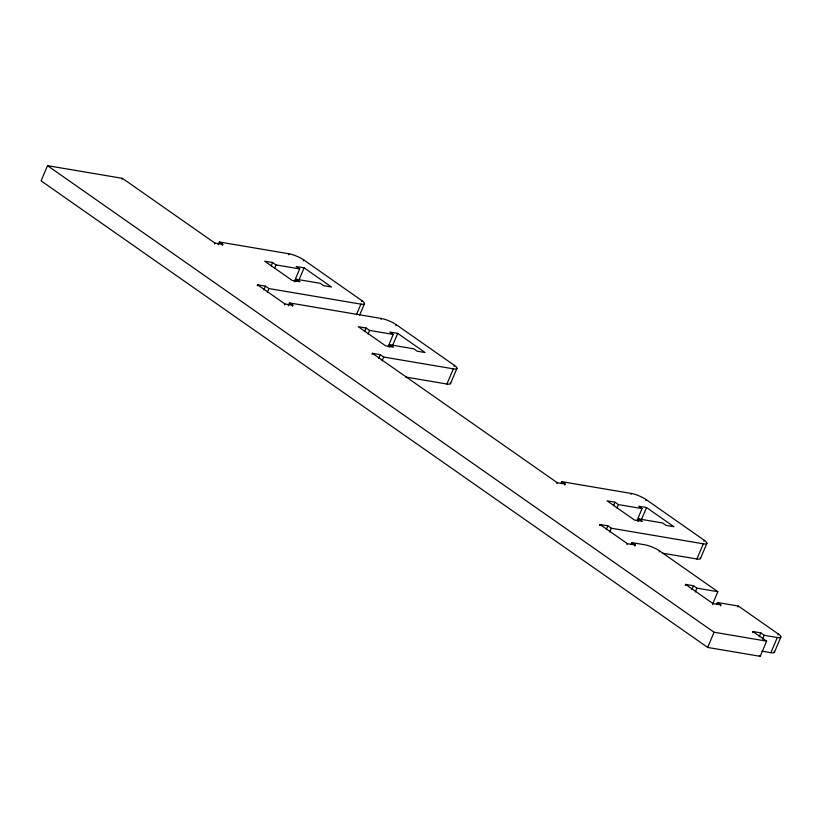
<?xml version="1.0" encoding="UTF-8"?>
<svg xmlns="http://www.w3.org/2000/svg" width="822" height="822" viewBox="0 0 822 822"><rect width="100%" height="100%" fill="white"/><g stroke="black" fill="none" stroke-linecap="round" stroke-linejoin="round"><path stroke-width="1.23" d="M222.372 245.346L222.772 244.401L214.881 243.065L122.437 178.353L47.522 165.664L41.1 180.861L707.66 647.438L760.227 656.336L766.649 641.139L752.952 631.553L752.551 632.498M122.036 179.299L122.437 178.353M214.48 244.011L214.881 243.065M218.138 244.853L219.351 241.997L289.005 253.793A11.282 2.538 22.9 0 1 303.739 259.916L361.947 300.667A11.282 2.538 22.9 0 1 360.909 304.13L356.501 314.569M257.194 285.768L257.605 284.813L265.485 286.148L268.907 288.553L360.909 304.13M271.096 266.03L272.575 262.516L275.997 264.92L299.66 268.917L294.225 281.782M263.883 289.95L265.485 286.148M274.517 268.424L275.997 264.92M267.304 292.344L268.907 288.553M288.604 254.738L289.005 253.793M284.587 304.941L284.987 303.996L292.879 305.332L292.478 306.277M303.339 260.872L303.739 259.916M295.56 281.638L296.547 279.295L320.2 283.302L323.621 285.696L331.513 287.032L304.119 267.859L296.228 266.523L299.66 268.917M299.177 279.552L304.119 267.859M288.255 305.784L289.457 302.928L381.459 318.504A11.282 2.538 22.9 0 1 396.183 324.639L454.402 365.379A11.282 2.538 22.9 0 1 453.364 368.842L446.942 384.038L405.585 377.031M361.546 301.612L361.947 300.667M359.666 315.062L364.475 303.667M364.691 331.543L366.17 328.029L369.592 330.423L393.245 334.431L388.313 346.124M368.112 333.938L369.592 330.423M381.048 319.46L381.459 318.504M371.996 354.261L372.397 353.316L380.278 354.652L383.699 357.046L453.364 368.842M378.675 358.443L380.278 354.652M395.783 325.584L396.183 324.639M382.096 360.848L383.699 357.046M389.145 347.151L390.131 344.808L413.795 348.816L417.216 351.21L425.108 352.546L397.714 333.372L389.823 332.037L393.245 334.431M392.279 346.226L397.714 333.372M454.001 366.335L454.402 365.379M450.507 383.576L456.929 368.379M556.895 483.685L557.295 482.74L565.176 484.076L564.776 485.021M560.953 483.572L561.755 481.682L631.409 493.467A11.282 2.538 22.9 0 1 646.143 499.601L704.362 540.342A11.282 2.538 22.9 0 1 703.324 543.804L696.902 559.001L663.087 553.278M599.608 525.443L600.009 524.498L607.89 525.833L611.321 528.227L703.324 543.804M613.5 505.705L614.99 502.201L618.411 504.595L642.064 508.602L637.132 520.285M606.287 529.625L607.89 525.833M616.932 508.099L618.411 504.595M609.719 532.029L611.321 528.227M631.008 494.423L631.409 493.467M627.001 544.616L627.402 543.671L635.283 545.007L634.882 545.952M645.743 500.547L646.143 499.601M637.964 521.312L638.951 518.97L662.614 522.977L666.036 525.381L673.917 526.707L646.524 507.534L638.643 506.198L642.064 508.602M641.098 520.398L646.524 507.534M631.06 544.503L631.861 542.612L645.003 544.832A11.292 2.538 22.9 0 1 659.645 550.946L717.853 591.686L712.643 604.036M659.244 551.891L659.645 550.946M685.209 585.367L685.61 584.411L693.501 585.747L696.922 588.151L717.853 591.686M703.951 541.297L704.362 540.342M700.467 558.539L706.889 543.342M691.888 589.549L693.501 585.747M695.32 591.943L696.922 588.151M712.602 604.54L713.003 603.584L720.894 604.92L720.493 605.876M716.661 604.427L717.462 602.526L738.403 606.071L778.352 634.029A11.282 2.538 22.9 0 1 777.314 637.492L770.892 652.689L761.922 651.168M707.66 647.438L714.071 632.241L766.649 641.139M738.002 607.016L738.403 606.071M759.23 636.69L760.833 632.889L764.265 635.283L777.314 637.492M762.652 639.084L764.265 635.283M777.951 634.985L778.352 634.029M774.458 652.226L780.879 637.029M272.575 262.516L264.694 261.18L292.077 280.364L299.968 281.689L296.547 279.295M366.17 328.029L358.279 326.694L385.672 345.867L393.563 347.203L390.131 344.808M614.99 502.201L607.098 500.865L634.492 520.038L642.372 521.374L638.951 518.97M752.952 631.553L760.833 632.889M219.351 241.997L222.772 244.401M561.755 481.682L565.176 484.076M372.397 353.316L557.295 482.74M289.457 302.928L292.879 305.332M631.861 542.612L635.283 545.007M717.462 602.526L720.894 604.92M257.605 284.813L284.987 303.996M600.009 524.498L627.402 543.671M685.61 584.411L713.003 603.584M759.374 655.74L760.227 656.336M47.522 165.664L714.071 632.241M774.19 651.281A11.282 2.538 22.9 0 1 770.892 652.689M450.24 382.631A11.282 2.538 22.9 0 1 446.942 384.038M700.2 557.593A11.282 2.538 22.9 0 1 696.902 559.001"/></g></svg>
